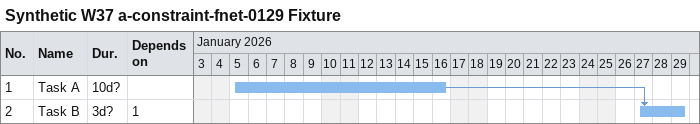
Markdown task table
Synthetic W37 a-constraint-fnet-0129 Fixture

| ID | Task | Duration | Start | Finish | Predecessors |
|---|---|---|---|---|---|
| 1 | Task A | 10d? | 2026-01-05 | 2026-01-16 |  |
| 2 | Task B | 3d? | 2026-01-27 | 2026-01-29 | 1 |
